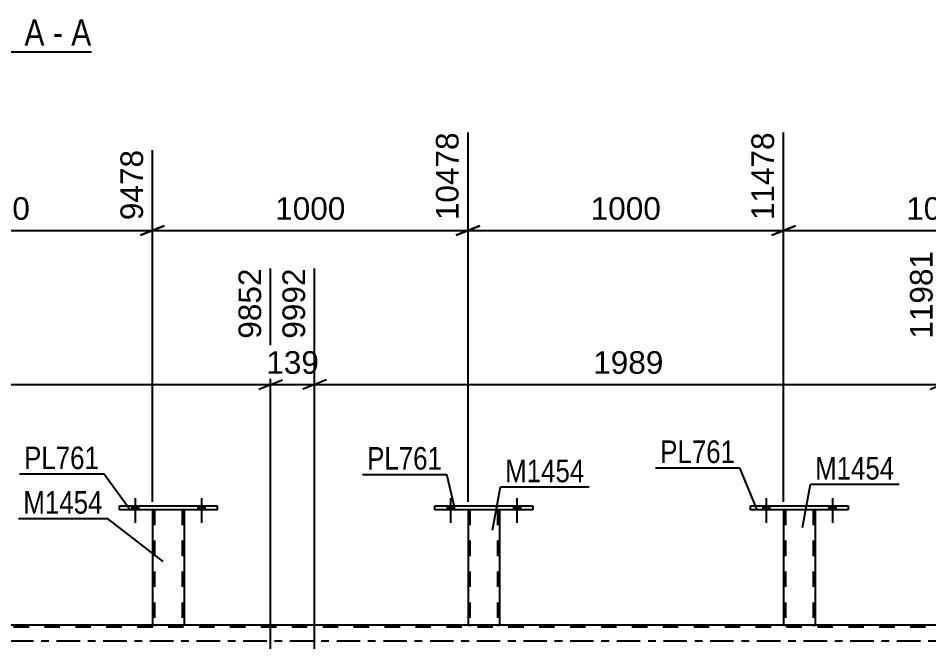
# Model space of a CAD drawing. Header units: millimetres. Extents: x 0 to 841, y 0 to 594.
# Drawn here: x 431.3 to 546.7, y 428.6 to 508.7 of the extents above; entities that cross this region are included whole.
import ezdxf

# ---------------------------------------------------------------- set-up
doc = ezdxf.new("R2010")
doc.units = ezdxf.units.MM
doc.linetypes.add('DXK_LINE_DOT2', pattern=[3.9198, 1.9599, -1.9599])
doc.linetypes.add('DXK_LINE_DOT3', pattern=[5.9187, 2.979, -0.9799, 0.9799, -0.9799])
doc.styles.add('Arial', font='ARIAL.TTF', dxfattribs={"height": 0.2})
doc.styles.add('Arial Narrow', font='ARIALN.TTF', dxfattribs={"height": 0.2})

# ---------------------------------------------------------------- blocks, each defined once
blk = doc.blocks.new('Unknown-717034467-11 - 5637')
at = {"color": 6, "linetype": 'Continuous'}
blk.add_line((412.93, 504.4), (440.58, 504.4), dxfattribs=at)
at = {"color": 0, "linetype": 'Continuous'}
for points in [[(431.04, 505.15), (431.04, 508.65), (412.93, 508.65), (412.93, 505.15)], [(434.65, 505.15), (434.65, 508.65), (432.09, 508.65), (432.09, 505.15)], [(436.97, 505.15), (436.97, 508.65), (435.7, 508.65), (435.7, 505.15)], [(440.58, 505.15), (440.58, 508.65), (438.02, 508.65), (438.02, 505.15)]]:
    blk.add_wipeout(points, dxfattribs=at)
at = {"color": 7, "linetype": 'Continuous', "style": 'Arial Narrow'}
for s, p in [('SECTION ', (412.93, 505.15)), ('A', (432.09, 505.15)), ('A', (438.02, 505.15)), ('-', (435.7, 505.15))]:
    blk.add_text(s, height=3.34, dxfattribs=at).set_placement(p)
blk = doc.blocks.new('Part-717034467-4033 - 3663')
at = {"color": 7, "linetype": 'DXK_LINE_DOT2'}
for p, q in [((448.33, 446.3), (448.33, 446.3)), ((448.33, 446.3), (448.33, 446.29)), ((448.33, 446.29), (448.33, 446.3)), ((448.36, 446.3), (448.33, 446.3)), ((448.33, 446.3), (448.36, 446.3)), ((448.47, 446.3), (448.36, 446.3)), ((448.36, 446.3), (448.47, 446.3)), ((448.62, 446.3), (448.47, 446.3)), ((448.47, 446.3), (448.62, 446.3)), ((448.57, 446.3), (448.57, 446.3)), ((448.57, 446.3), (448.57, 431.65)), ((448.59, 446.3), (448.57, 446.3)), ((448.57, 446.3), (448.59, 446.3)), ((448.64, 446.3), (448.59, 446.3)), ((448.59, 446.3), (448.64, 446.3)), ((452.03, 446.3), (448.62, 446.3)), ((452.03, 446.3), (448.62, 446.3)), ((451.94, 446.3), (448.64, 446.3)), ((448.64, 446.3), (448.71, 446.3)), ((452.02, 446.3), (448.71, 446.3)), ((452.02, 446.3), (451.94, 446.3)), ((452.07, 446.3), (452.02, 446.3)), ((452.02, 446.3), (452.07, 446.3)), ((452.03, 446.3), (452.19, 446.3)), ((452.19, 446.3), (452.03, 446.3)), ((452.09, 446.3), (452.07, 446.3)), ((452.07, 446.3), (452.09, 446.3)), ((452.09, 446.3), (452.09, 446.3)), ((452.09, 446.3), (452.09, 431.65)), ((452.19, 446.3), (452.29, 446.3)), ((452.29, 446.3), (452.19, 446.3)), ((452.29, 446.3), (452.33, 446.3)), ((452.33, 446.3), (452.29, 446.3)), ((452.33, 446.3), (452.33, 446.3)), ((452.33, 446.3), (452.33, 446.29)), ((452.33, 446.29), (452.33, 446.3)), ((448.33, 431.65), (448.36, 431.65)), ((448.36, 431.65), (448.47, 431.65)), ((448.47, 431.65), (448.62, 431.65)), ((448.59, 431.65), (448.57, 431.65)), ((448.57, 431.65), (448.59, 431.65)), ((448.64, 431.65), (448.59, 431.65)), ((448.59, 431.65), (448.64, 431.65)), ((452.03, 431.65), (448.62, 431.65)), ((451.94, 431.65), (448.64, 431.65)), ((448.64, 431.65), (448.71, 431.65)), ((452.07, 431.65), (448.71, 431.65)), ((452.02, 431.65), (451.94, 431.65)), ((452.07, 431.65), (452.02, 431.65)), ((452.03, 431.65), (452.19, 431.65)), ((452.09, 431.65), (452.07, 431.65)), ((452.07, 431.65), (452.09, 431.65)), ((452.19, 431.65), (452.29, 431.65)), ((452.29, 431.65), (452.33, 431.65))]:
    blk.add_line(p, q, dxfattribs=at)
at = {"color": 2, "linetype": 'Continuous'}
for p, q in [((448.33, 446.29), (448.33, 431.65)), ((452.33, 446.29), (452.33, 431.65)), ((448.36, 431.65), (448.33, 431.65)), ((448.47, 431.65), (448.36, 431.65)), ((448.62, 431.65), (448.47, 431.65)), ((452.03, 431.65), (448.62, 431.65)), ((452.19, 431.65), (452.03, 431.65)), ((452.29, 431.65), (452.19, 431.65)), ((452.33, 431.65), (452.29, 431.65))]:
    blk.add_line(p, q, dxfattribs=at)
blk = doc.blocks.new('Bolt-717034467-4156 - 3663')
at = {"linetype": 'Continuous'}
for points in [[(485.69, 446.29), (486.57, 446.29), (486.57, 446.77), (485.69, 446.77)], [(494.09, 446.29), (494.97, 446.29), (494.97, 446.77), (494.09, 446.77)]]:
    blk.add_hatch(color=1, dxfattribs=at).paths.add_polyline_path(points)
at = {"color": 1, "linetype": 'Continuous'}
for p, q in [((485.69, 446.77), (485.69, 446.29)), ((486.13, 447.77), (486.13, 444.65)), ((486.57, 446.77), (486.57, 446.29)), ((494.09, 446.77), (494.09, 446.29)), ((494.53, 447.77), (494.53, 444.65)), ((494.97, 446.77), (494.97, 446.29))]:
    blk.add_line(p, q, dxfattribs=at)
blk = doc.blocks.new('Part-717034467-3956 - 3663')
at = {"color": 7, "linetype": 'DXK_LINE_DOT2'}
for p, q in [((754.1, 431.41), (69.21, 431.41)), ((754.1, 431.65), (168.33, 431.65)), ((452.33, 431.65), (448.33, 431.65)), ((492.33, 431.65), (488.33, 431.65)), ((532.33, 431.65), (528.33, 431.65))]:
    blk.add_line(p, q, dxfattribs=at)
at = {"color": 2, "linetype": 'Continuous'}
for p, q in [((448.33, 431.65), (412.33, 431.65)), ((488.33, 431.65), (452.33, 431.65)), ((528.33, 431.65), (492.33, 431.65)), ((568.33, 431.65), (532.33, 431.65))]:
    blk.add_line(p, q, dxfattribs=at)
at = {"color": 7, "linetype": 'DXK_LINE_DOT3'}
blk.add_line((69.21, 429.65), (754.1, 429.65), dxfattribs=at)
blk = doc.blocks.new('Bolt-717034467-4159 - 3663')
at = {"linetype": 'Continuous'}
for points in [[(525.69, 446.29), (526.57, 446.29), (526.57, 446.77), (525.69, 446.77)], [(534.09, 446.29), (534.97, 446.29), (534.97, 446.77), (534.09, 446.77)]]:
    blk.add_hatch(color=1, dxfattribs=at).paths.add_polyline_path(points)
at = {"color": 1, "linetype": 'Continuous'}
for p, q in [((525.69, 446.77), (525.69, 446.29)), ((526.13, 447.77), (526.13, 444.65)), ((526.57, 446.77), (526.57, 446.29)), ((534.09, 446.77), (534.09, 446.29)), ((534.53, 447.77), (534.53, 444.65)), ((534.97, 446.77), (534.97, 446.29))]:
    blk.add_line(p, q, dxfattribs=at)
blk = doc.blocks.new('Part-717034467-4038 - 3663')
at = {"color": 2, "linetype": 'Continuous'}
for p, q in [((444.13, 446.29), (444.13, 446.77)), ((444.13, 446.77), (456.53, 446.77)), ((456.53, 446.77), (456.53, 446.29)), ((456.53, 446.29), (444.13, 446.29))]:
    blk.add_line(p, q, dxfattribs=at)
blk = doc.blocks.new('Part-717034467-4043 - 3663')
at = {"color": 7, "linetype": 'DXK_LINE_DOT2'}
for p, q in [((488.33, 446.3), (488.33, 446.3)), ((488.33, 446.3), (488.33, 446.29)), ((488.33, 446.29), (488.33, 446.3)), ((488.37, 446.3), (488.33, 446.3)), ((488.33, 446.3), (488.37, 446.3)), ((488.47, 446.3), (488.37, 446.3)), ((488.37, 446.3), (488.47, 446.3)), ((488.63, 446.3), (488.47, 446.3)), ((488.47, 446.3), (488.63, 446.3)), ((488.57, 446.3), (488.57, 446.3)), ((488.57, 446.3), (488.57, 431.65)), ((488.59, 446.3), (488.57, 446.3)), ((488.57, 446.3), (488.59, 446.3)), ((488.64, 446.3), (488.59, 446.3)), ((488.59, 446.3), (488.64, 446.3)), ((492.03, 446.3), (488.63, 446.3)), ((492.03, 446.3), (488.63, 446.3)), ((491.94, 446.3), (488.64, 446.3)), ((488.64, 446.3), (488.72, 446.3)), ((492.02, 446.3), (488.72, 446.3)), ((492.02, 446.3), (491.94, 446.3)), ((492.07, 446.3), (492.02, 446.3)), ((492.02, 446.3), (492.07, 446.3)), ((492.03, 446.3), (492.19, 446.3)), ((492.19, 446.3), (492.03, 446.3)), ((492.09, 446.3), (492.07, 446.3)), ((492.07, 446.3), (492.09, 446.3)), ((492.09, 446.3), (492.09, 446.3)), ((492.09, 446.3), (492.09, 431.65)), ((492.19, 446.3), (492.29, 446.3)), ((492.29, 446.3), (492.19, 446.3)), ((492.29, 446.3), (492.33, 446.3)), ((492.33, 446.3), (492.29, 446.3)), ((492.33, 446.3), (492.33, 446.3)), ((492.33, 446.3), (492.33, 446.29)), ((492.33, 446.29), (492.33, 446.3)), ((488.33, 431.65), (488.37, 431.65)), ((488.37, 431.65), (488.47, 431.65)), ((488.47, 431.65), (488.63, 431.65)), ((488.59, 431.65), (488.57, 431.65)), ((488.57, 431.65), (488.59, 431.65)), ((488.64, 431.65), (488.59, 431.65)), ((488.59, 431.65), (488.64, 431.65)), ((492.03, 431.65), (488.63, 431.65)), ((491.94, 431.65), (488.64, 431.65)), ((488.64, 431.65), (488.72, 431.65)), ((492.07, 431.65), (488.72, 431.65)), ((492.02, 431.65), (491.94, 431.65)), ((492.07, 431.65), (492.02, 431.65)), ((492.03, 431.65), (492.19, 431.65)), ((492.09, 431.65), (492.07, 431.65)), ((492.07, 431.65), (492.09, 431.65)), ((492.19, 431.65), (492.29, 431.65)), ((492.29, 431.65), (492.33, 431.65))]:
    blk.add_line(p, q, dxfattribs=at)
at = {"color": 2, "linetype": 'Continuous'}
for p, q in [((488.33, 446.29), (488.33, 431.65)), ((492.33, 446.29), (492.33, 431.65)), ((488.37, 431.65), (488.33, 431.65)), ((488.47, 431.65), (488.37, 431.65)), ((488.63, 431.65), (488.47, 431.65)), ((492.03, 431.65), (488.63, 431.65)), ((492.19, 431.65), (492.03, 431.65)), ((492.29, 431.65), (492.19, 431.65)), ((492.33, 431.65), (492.29, 431.65))]:
    blk.add_line(p, q, dxfattribs=at)
blk = doc.blocks.new('Part-717034467-4048 - 3663')
at = {"color": 2, "linetype": 'Continuous'}
for p, q in [((484.13, 446.29), (484.13, 446.77)), ((484.13, 446.77), (496.53, 446.77)), ((496.53, 446.77), (496.53, 446.29)), ((496.53, 446.29), (484.13, 446.29))]:
    blk.add_line(p, q, dxfattribs=at)
blk = doc.blocks.new('Part-717034467-4053 - 3663')
at = {"color": 7, "linetype": 'DXK_LINE_DOT2'}
for p, q in [((528.33, 446.3), (528.33, 446.3)), ((528.33, 446.3), (528.33, 446.29)), ((528.33, 446.29), (528.33, 446.3)), ((528.37, 446.3), (528.33, 446.3)), ((528.33, 446.3), (528.37, 446.3)), ((528.47, 446.3), (528.37, 446.3)), ((528.37, 446.3), (528.47, 446.3)), ((528.63, 446.3), (528.47, 446.3)), ((528.47, 446.3), (528.63, 446.3)), ((528.57, 446.3), (528.57, 446.3)), ((528.57, 446.3), (528.57, 431.65)), ((528.59, 446.3), (528.57, 446.3)), ((528.57, 446.3), (528.59, 446.3)), ((528.64, 446.3), (528.59, 446.3)), ((528.59, 446.3), (528.64, 446.3)), ((532.03, 446.3), (528.63, 446.3)), ((532.03, 446.3), (528.63, 446.3)), ((531.94, 446.3), (528.64, 446.3)), ((528.64, 446.3), (528.72, 446.3)), ((532.02, 446.3), (528.72, 446.3)), ((532.02, 446.3), (531.94, 446.3)), ((532.07, 446.3), (532.02, 446.3)), ((532.02, 446.3), (532.07, 446.3)), ((532.03, 446.3), (532.19, 446.3)), ((532.19, 446.3), (532.03, 446.3)), ((532.09, 446.3), (532.07, 446.3)), ((532.07, 446.3), (532.09, 446.3)), ((532.09, 446.3), (532.09, 446.3)), ((532.09, 446.3), (532.09, 431.65)), ((532.19, 446.3), (532.29, 446.3)), ((532.29, 446.3), (532.19, 446.3)), ((532.29, 446.3), (532.33, 446.3)), ((532.33, 446.3), (532.29, 446.3)), ((532.33, 446.3), (532.33, 446.3)), ((532.33, 446.3), (532.33, 446.29)), ((532.33, 446.29), (532.33, 446.3)), ((528.33, 431.65), (528.37, 431.65)), ((528.37, 431.65), (528.47, 431.65)), ((528.47, 431.65), (528.63, 431.65)), ((528.59, 431.65), (528.57, 431.65)), ((528.57, 431.65), (528.59, 431.65)), ((528.64, 431.65), (528.59, 431.65)), ((528.59, 431.65), (528.64, 431.65)), ((532.03, 431.65), (528.63, 431.65)), ((531.94, 431.65), (528.64, 431.65)), ((528.64, 431.65), (528.72, 431.65)), ((532.02, 431.65), (528.72, 431.65)), ((532.02, 431.65), (531.94, 431.65)), ((532.07, 431.65), (532.02, 431.65)), ((532.02, 431.65), (532.07, 431.65)), ((532.03, 431.65), (532.19, 431.65)), ((532.09, 431.65), (532.07, 431.65)), ((532.07, 431.65), (532.09, 431.65)), ((532.19, 431.65), (532.29, 431.65)), ((532.29, 431.65), (532.33, 431.65))]:
    blk.add_line(p, q, dxfattribs=at)
at = {"color": 2, "linetype": 'Continuous'}
for p, q in [((528.33, 446.29), (528.33, 431.65)), ((532.33, 446.29), (532.33, 431.65)), ((528.37, 431.65), (528.33, 431.65)), ((528.47, 431.65), (528.37, 431.65)), ((528.63, 431.65), (528.47, 431.65)), ((532.03, 431.65), (528.63, 431.65)), ((532.19, 431.65), (532.03, 431.65)), ((532.29, 431.65), (532.19, 431.65)), ((532.33, 431.65), (532.29, 431.65))]:
    blk.add_line(p, q, dxfattribs=at)
blk = doc.blocks.new('Part-717034467-4058 - 3663')
at = {"color": 2, "linetype": 'Continuous'}
for p, q in [((524.13, 446.29), (524.13, 446.77)), ((524.13, 446.77), (536.53, 446.77)), ((536.53, 446.77), (536.53, 446.29)), ((536.53, 446.29), (524.13, 446.29))]:
    blk.add_line(p, q, dxfattribs=at)
blk = doc.blocks.new('Bolt-717034467-4154 - 3663')
at = {"linetype": 'Continuous'}
for points in [[(445.69, 446.29), (446.57, 446.29), (446.57, 446.77), (445.69, 446.77)], [(454.09, 446.29), (454.97, 446.29), (454.97, 446.77), (454.09, 446.77)]]:
    blk.add_hatch(color=1, dxfattribs=at).paths.add_polyline_path(points)
at = {"color": 1, "linetype": 'Continuous'}
for p, q in [((445.69, 446.77), (445.69, 446.29)), ((446.13, 447.77), (446.13, 444.65)), ((446.57, 446.77), (446.57, 446.29)), ((454.09, 446.77), (454.09, 446.29)), ((454.53, 447.77), (454.53, 444.65)), ((454.97, 446.77), (454.97, 446.29))]:
    blk.add_line(p, q, dxfattribs=at)
blk = doc.blocks.new('Bolt-717034467-4155 - 3663')
at = {"linetype": 'Continuous'}
for points in [[(445.69, 446.29), (446.57, 446.29), (446.57, 446.77), (445.69, 446.77)], [(454.09, 446.29), (454.97, 446.29), (454.97, 446.77), (454.09, 446.77)]]:
    blk.add_hatch(color=1, dxfattribs=at).paths.add_polyline_path(points)
at = {"color": 1, "linetype": 'Continuous'}
for p, q in [((445.69, 446.77), (445.69, 446.29)), ((446.13, 447.77), (446.13, 444.65)), ((446.57, 446.77), (446.57, 446.29)), ((454.09, 446.77), (454.09, 446.29)), ((454.53, 447.77), (454.53, 444.65)), ((454.97, 446.77), (454.97, 446.29))]:
    blk.add_line(p, q, dxfattribs=at)
blk = doc.blocks.new('Bolt-717034467-4157 - 3663')
at = {"linetype": 'Continuous'}
for points in [[(485.69, 446.29), (486.57, 446.29), (486.57, 446.77), (485.69, 446.77)], [(494.09, 446.29), (494.97, 446.29), (494.97, 446.77), (494.09, 446.77)]]:
    blk.add_hatch(color=1, dxfattribs=at).paths.add_polyline_path(points)
at = {"color": 1, "linetype": 'Continuous'}
for p, q in [((485.69, 446.77), (485.69, 446.29)), ((486.13, 447.77), (486.13, 444.65)), ((486.57, 446.77), (486.57, 446.29)), ((494.09, 446.77), (494.09, 446.29)), ((494.53, 447.77), (494.53, 444.65)), ((494.97, 446.77), (494.97, 446.29))]:
    blk.add_line(p, q, dxfattribs=at)
blk = doc.blocks.new('Bolt-717034467-4158 - 3663')
at = {"linetype": 'Continuous'}
for points in [[(525.69, 446.29), (526.57, 446.29), (526.57, 446.77), (525.69, 446.77)], [(534.09, 446.29), (534.97, 446.29), (534.97, 446.77), (534.09, 446.77)]]:
    blk.add_hatch(color=1, dxfattribs=at).paths.add_polyline_path(points)
at = {"color": 1, "linetype": 'Continuous'}
for p, q in [((525.69, 446.77), (525.69, 446.29)), ((526.13, 447.77), (526.13, 444.65)), ((526.57, 446.77), (526.57, 446.29)), ((534.09, 446.77), (534.09, 446.29)), ((534.53, 447.77), (534.53, 444.65)), ((534.97, 446.77), (534.97, 446.29))]:
    blk.add_line(p, q, dxfattribs=at)
blk = doc.blocks.new('StraightDimension-717034467-14128 - 3663')
at = {"color": 7, "linetype": 'Continuous'}
for p, q in [((408.33, 447.3), (408.33, 491.93)), ((448.33, 447.3), (448.33, 491.93)), ((409.83, 482.33), (406.83, 481.13)), ((408.33, 481.73), (448.33, 481.73)), ((446.83, 481.13), (449.83, 482.33))]:
    blk.add_line(p, q, dxfattribs=at)
at = {"color": 0}
blk.add_wipeout([(433.37, 482.48), (433.37, 486.68), (423.28, 486.68), (423.28, 482.48)], dxfattribs=at)
at = {"color": 3, "style": 'Arial'}
blk.add_text('1000', height=2.865, dxfattribs=at).set_placement((423.88, 483.08))
at = {"color": 0, "linetype": 'Continuous'}
blk.add_wipeout([(447.73, 492.53), (443.53, 492.53), (443.53, 482.43), (447.73, 482.43)], dxfattribs=at)
at = {"color": 3, "linetype": 'Continuous', "style": 'Arial'}
blk.add_text('9478', height=2.865, rotation=90.0002, dxfattribs=at).set_placement((447.13, 483.03))
blk = doc.blocks.new('StraightDimension-717034467-14126 - 3663')
at = {"color": 7, "linetype": 'Continuous'}
for p, q in [((488.33, 447.3), (488.33, 494.15)), ((528.33, 447.3), (528.33, 494.15)), ((489.83, 482.33), (486.83, 481.13)), ((488.33, 481.73), (528.33, 481.73)), ((526.83, 481.13), (529.83, 482.33))]:
    blk.add_line(p, q, dxfattribs=at)
at = {"color": 0}
blk.add_wipeout([(513.38, 482.48), (513.38, 486.68), (503.28, 486.68), (503.28, 482.48)], dxfattribs=at)
at = {"color": 3, "style": 'Arial'}
blk.add_text('1000', height=2.865, dxfattribs=at).set_placement((503.88, 483.08))
at = {"color": 0, "linetype": 'Continuous'}
blk.add_wipeout([(527.73, 494.75), (523.53, 494.75), (523.53, 482.43), (527.73, 482.43)], dxfattribs=at)
at = {"color": 3, "linetype": 'Continuous', "style": 'Arial'}
blk.add_text('11478', height=2.865, rotation=90.0002, dxfattribs=at).set_placement((527.13, 483.03))
blk = doc.blocks.new('StraightDimension-717034467-4749 - 3663')
at = {"color": 7, "linetype": 'Continuous'}
for p, q in [((383.74, 428.65), (383.74, 476.89)), ((463.3, 428.65), (463.3, 476.89)), ((385.24, 462.79), (382.24, 461.59)), ((383.74, 462.19), (463.3, 462.19)), ((461.8, 461.59), (464.8, 462.79))]:
    blk.add_line(p, q, dxfattribs=at)
at = {"color": 0, "linetype": 'Continuous'}
blk.add_wipeout([(462.7, 477.49), (458.5, 477.49), (458.5, 467.39), (462.7, 467.39)], dxfattribs=at)
at = {"color": 0}
blk.add_wipeout([(428.56, 462.94), (428.56, 467.14), (418.47, 467.14), (418.47, 462.94)], dxfattribs=at)
at = {"color": 3, "linetype": 'Continuous', "style": 'Arial'}
blk.add_text('9852', height=2.865, rotation=90.0002, dxfattribs=at).set_placement((462.1, 467.99))
at = {"color": 3, "style": 'Arial'}
blk.add_text('1989', height=2.865, dxfattribs=at).set_placement((419.07, 463.54))
blk = doc.blocks.new('StraightDimension-717034467-4773 - 3663')
at = {"color": 7, "linetype": 'Continuous'}
for p, q in [((463.3, 428.65), (463.3, 476.89)), ((468.87, 428.65), (468.87, 476.89)), ((461.8, 461.59), (464.8, 462.79)), ((463.3, 462.19), (468.87, 462.19)), ((470.37, 462.79), (467.37, 461.59))]:
    blk.add_line(p, q, dxfattribs=at)
at = {"color": 0}
blk.add_wipeout([(470.02, 462.94), (470.02, 467.14), (462.15, 467.14), (462.15, 462.94)], dxfattribs=at)
at = {"color": 3, "style": 'Arial'}
blk.add_text('139', height=2.865, dxfattribs=at).set_placement((462.75, 463.54))
at = {"color": 0, "linetype": 'Continuous'}
blk.add_wipeout([(468.27, 477.49), (464.07, 477.49), (464.07, 467.39), (468.27, 467.39)], dxfattribs=at)
at = {"color": 3, "linetype": 'Continuous', "style": 'Arial'}
blk.add_text('9992', height=2.865, rotation=90.0002, dxfattribs=at).set_placement((467.67, 467.99))
blk = doc.blocks.new('StraightDimension-717034467-4797 - 3663')
at = {"color": 7, "linetype": 'Continuous'}
for p, q in [((548.43, 428.65), (548.43, 479.11)), ((468.87, 428.65), (468.87, 476.89)), ((470.37, 462.79), (467.37, 461.59)), ((468.87, 462.19), (548.43, 462.19)), ((546.93, 461.59), (549.93, 462.79))]:
    blk.add_line(p, q, dxfattribs=at)
at = {"color": 0, "linetype": 'Continuous'}
blk.add_wipeout([(547.83, 479.71), (543.63, 479.71), (543.63, 467.39), (547.83, 467.39)], dxfattribs=at)
at = {"color": 0}
blk.add_wipeout([(513.7, 462.94), (513.7, 467.14), (503.6, 467.14), (503.6, 462.94)], dxfattribs=at)
at = {"color": 3, "linetype": 'Continuous', "style": 'Arial'}
blk.add_text('11981', height=2.865, rotation=90.0002, dxfattribs=at).set_placement((547.23, 467.99))
at = {"color": 3, "style": 'Arial'}
blk.add_text('1989', height=2.865, dxfattribs=at).set_placement((504.2, 463.54))
blk = doc.blocks.new('StraightDimension-717034467-14125 - 3663')
at = {"color": 7, "linetype": 'Continuous'}
for p, q in [((528.33, 447.3), (528.33, 494.15)), ((568.33, 447.3), (568.33, 494.15)), ((529.83, 482.33), (526.83, 481.13)), ((528.33, 481.73), (568.33, 481.73)), ((566.83, 481.13), (569.83, 482.33))]:
    blk.add_line(p, q, dxfattribs=at)
at = {"color": 0}
blk.add_wipeout([(553.38, 482.48), (553.38, 486.68), (543.28, 486.68), (543.28, 482.48)], dxfattribs=at)
at = {"color": 3, "style": 'Arial'}
blk.add_text('1000', height=2.865, dxfattribs=at).set_placement((543.88, 483.08))
at = {"color": 0, "linetype": 'Continuous'}
blk.add_wipeout([(567.73, 494.75), (563.53, 494.75), (563.53, 482.43), (567.73, 482.43)], dxfattribs=at)
at = {"color": 3, "linetype": 'Continuous', "style": 'Arial'}
blk.add_text('12478', height=2.865, rotation=90.0002, dxfattribs=at).set_placement((567.13, 483.03))
blk = doc.blocks.new('StraightDimension-717034467-14127 - 3663')
at = {"color": 7, "linetype": 'Continuous'}
for p, q in [((488.33, 447.3), (488.33, 494.15)), ((448.33, 447.3), (448.33, 491.93)), ((449.83, 482.33), (446.83, 481.13)), ((448.33, 481.73), (488.33, 481.73)), ((486.83, 481.13), (489.83, 482.33))]:
    blk.add_line(p, q, dxfattribs=at)
at = {"color": 0}
blk.add_wipeout([(473.38, 482.48), (473.38, 486.68), (463.28, 486.68), (463.28, 482.48)], dxfattribs=at)
at = {"color": 3, "style": 'Arial'}
blk.add_text('1000', height=2.865, dxfattribs=at).set_placement((463.88, 483.08))
at = {"color": 0, "linetype": 'Continuous'}
blk.add_wipeout([(487.73, 494.75), (483.53, 494.75), (483.53, 482.43), (487.73, 482.43)], dxfattribs=at)
at = {"color": 3, "linetype": 'Continuous', "style": 'Arial'}
blk.add_text('10478', height=2.865, rotation=90.0002, dxfattribs=at).set_placement((487.13, 483.03))
blk = doc.blocks.new('Mark-717034467-4029 - 3663')
at = {"color": 30, "linetype": 'Continuous'}
for p in [(431.36, 445.19), (449.69, 439.72)]:
    blk.add_line(p, (442.61, 445.19), dxfattribs=at)
at = {"color": 0}
blk.add_wipeout([(442.01, 445.79), (442.01, 448.79), (431.96, 448.79), (431.96, 445.79)], dxfattribs=at)
blk.add_wipeout([(442.01, 445.79), (442.01, 448.79), (431.96, 448.79), (431.96, 445.79)], dxfattribs=at)
at = {"color": 3, "style": 'Arial Narrow'}
blk.add_text('M1454', height=2.863, dxfattribs=at).set_placement((431.96, 445.79))
blk = doc.blocks.new('Mark-717034467-4034 - 3663')
at = {"color": 30, "linetype": 'Continuous'}
for p in [(431.45, 450.84), (445.47, 446.34)]:
    blk.add_line(p, (442.15, 450.84), dxfattribs=at)
at = {"color": 0}
blk.add_wipeout([(441.55, 451.44), (441.55, 454.44), (432.05, 454.44), (432.05, 451.44)], dxfattribs=at)
blk.add_wipeout([(441.55, 451.44), (441.55, 454.44), (432.05, 454.44), (432.05, 451.44)], dxfattribs=at)
at = {"color": 3, "style": 'Arial Narrow'}
blk.add_text('PL761', height=2.863, dxfattribs=at).set_placement((432.05, 451.44))
blk = doc.blocks.new('Mark-717034467-4039 - 3663')
at = {"color": 30, "linetype": 'Continuous'}
for p, q in [((491.43, 443.7), (492.44, 449.18)), ((492.44, 449.18), (503.69, 449.18))]:
    blk.add_line(p, q, dxfattribs=at)
at = {"color": 0}
blk.add_wipeout([(503.09, 449.78), (503.09, 452.78), (493.04, 452.78), (493.04, 449.78)], dxfattribs=at)
blk.add_wipeout([(503.09, 449.78), (503.09, 452.78), (493.04, 452.78), (493.04, 449.78)], dxfattribs=at)
at = {"color": 3, "style": 'Arial Narrow'}
blk.add_text('M1454', height=2.863, dxfattribs=at).set_placement((493.04, 449.78))
blk = doc.blocks.new('Mark-717034467-4044 - 3663')
at = {"color": 30, "linetype": 'Continuous'}
for p in [(474.94, 450.78), (486.62, 446.66)]:
    blk.add_line(p, (485.64, 450.78), dxfattribs=at)
at = {"color": 0}
blk.add_wipeout([(485.04, 451.38), (485.04, 454.38), (475.54, 454.38), (475.54, 451.38)], dxfattribs=at)
blk.add_wipeout([(485.04, 451.38), (485.04, 454.38), (475.54, 454.38), (475.54, 451.38)], dxfattribs=at)
at = {"color": 3, "style": 'Arial Narrow'}
blk.add_text('PL761', height=2.863, dxfattribs=at).set_placement((475.54, 451.38))
blk = doc.blocks.new('Mark-717034467-4049 - 3663')
at = {"color": 30, "linetype": 'Continuous'}
for p, q in [((530.72, 444.04), (531.74, 449.52)), ((531.74, 449.52), (542.99, 449.52))]:
    blk.add_line(p, q, dxfattribs=at)
at = {"color": 0}
blk.add_wipeout([(542.39, 450.12), (542.39, 453.12), (532.34, 453.12), (532.34, 450.12)], dxfattribs=at)
blk.add_wipeout([(542.39, 450.12), (542.39, 453.12), (532.34, 453.12), (532.34, 450.12)], dxfattribs=at)
at = {"color": 3, "style": 'Arial Narrow'}
blk.add_text('M1454', height=2.863, dxfattribs=at).set_placement((532.34, 450.12))
blk = doc.blocks.new('Mark-717034467-4054 - 3663')
at = {"color": 30, "linetype": 'Continuous'}
for p in [(512.1, 451.62), (525.01, 446.29)]:
    blk.add_line(p, (522.8, 451.62), dxfattribs=at)
at = {"color": 0}
blk.add_wipeout([(522.2, 452.22), (522.2, 455.22), (512.7, 455.22), (512.7, 452.22)], dxfattribs=at)
blk.add_wipeout([(522.2, 452.22), (522.2, 455.22), (512.7, 455.22), (512.7, 452.22)], dxfattribs=at)
at = {"color": 3, "style": 'Arial Narrow'}
blk.add_text('PL761', height=2.863, dxfattribs=at).set_placement((512.7, 452.22))

msp = doc.modelspace()

# ---------------------------------------------------------------- block references
for name in ['Unknown-717034467-11 - 5637', 'Part-717034467-4038 - 3663', 'Bolt-717034467-4154 - 3663', 'Bolt-717034467-4155 - 3663', 'Part-717034467-4048 - 3663', 'Bolt-717034467-4156 - 3663', 'Bolt-717034467-4157 - 3663', 'Part-717034467-4058 - 3663', 'Bolt-717034467-4159 - 3663', 'Bolt-717034467-4158 - 3663', 'Part-717034467-4033 - 3663', 'Part-717034467-4043 - 3663', 'Part-717034467-4053 - 3663', 'Part-717034467-3956 - 3663']:
    msp.add_blockref(name, (0, 0))

# ---------------------------------------------------------------- next in the draw order: block references
for name in ['StraightDimension-717034467-14126 - 3663', 'StraightDimension-717034467-14128 - 3663']:
    msp.add_blockref(name, (0, 0))

# ---------------------------------------------------------------- next in the draw order: block references
msp.add_blockref('StraightDimension-717034467-4749 - 3663', (0, 0))

# ---------------------------------------------------------------- next in the draw order: block references
msp.add_blockref('StraightDimension-717034467-4773 - 3663', (0, 0))

# ---------------------------------------------------------------- next in the draw order: block references
msp.add_blockref('StraightDimension-717034467-4797 - 3663', (0, 0))

# ---------------------------------------------------------------- next in the draw order: block references
for name in ['StraightDimension-717034467-14127 - 3663', 'StraightDimension-717034467-14125 - 3663', 'Mark-717034467-4054 - 3663', 'Mark-717034467-4039 - 3663']:
    msp.add_blockref(name, (0, 0))

# ---------------------------------------------------------------- next in the draw order: block references
for name in ['Mark-717034467-4044 - 3663', 'Mark-717034467-4049 - 3663', 'Mark-717034467-4029 - 3663']:
    msp.add_blockref(name, (0, 0))

# ---------------------------------------------------------------- next in the draw order: block references
msp.add_blockref('Mark-717034467-4034 - 3663', (0, 0))

doc.saveas('drawing.dxf')
